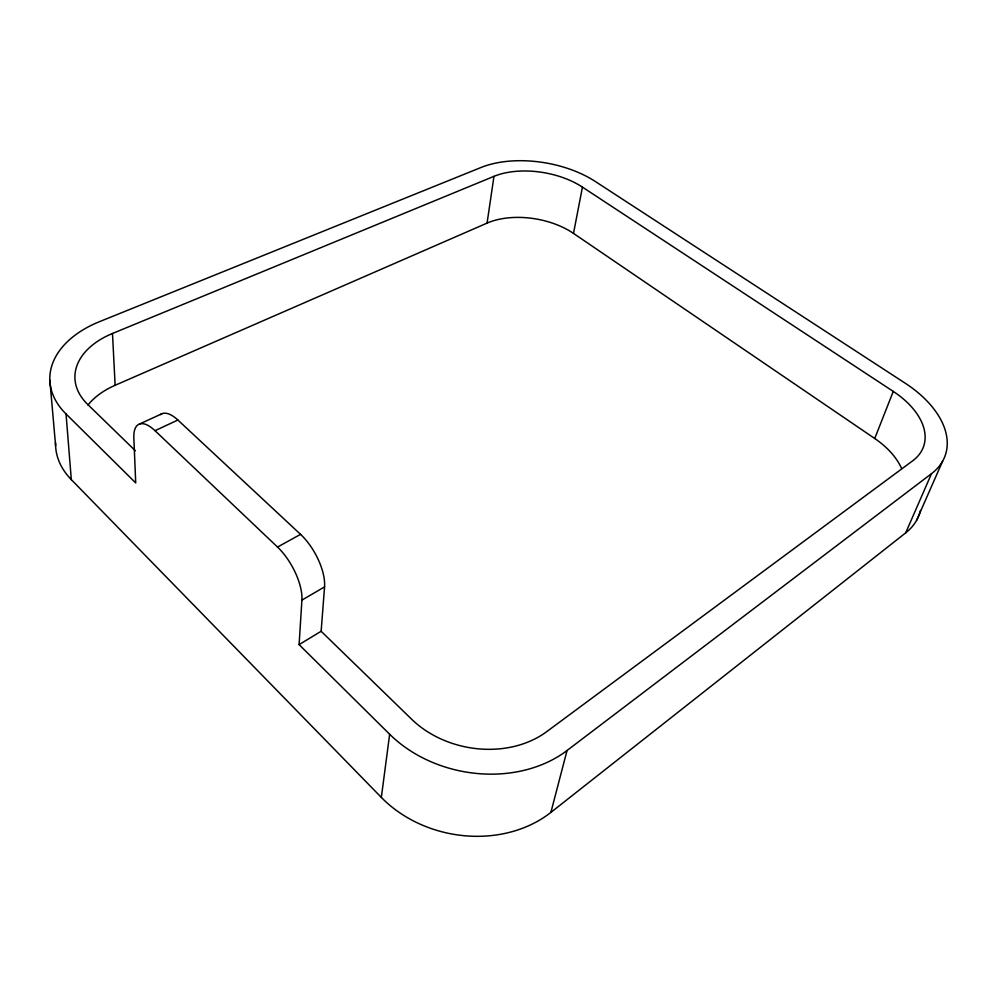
<?xml version="1.0" encoding="UTF-8"?>
<svg xmlns="http://www.w3.org/2000/svg" width="997" height="997" viewBox="0 0 997 997"><rect width="100%" height="100%" fill="white"/><g stroke="black" fill="none" stroke-linecap="round" stroke-linejoin="round"><path stroke-width="1.5" d="M931.51 473.662L567.044 750.504A121.098 95.45 11 0 1 389.653 734.241L299.1 644.623L301.904 600.119A41.176 17.859 60.9 0 0 277.527 547.054L155.009 430.679A38.659 15.653 63.4 0 0 133.847 437.895L135.717 482.922L66.039 413.967A105.383 66.487 -1.1 0 1 99.575 321.632L480.953 167.521A84.246 46.198 9.9 0 1 595.296 181.479L905.276 383.247A98.653 59.135 19.5 0 1 931.51 473.662L905.675 532.872L550.892 812.393A115.889 95.114 11.2 0 1 381.34 797.426L71.31 479.619A101.52 67.148 -2.1 0 1 55.595 442.755M135.393 450.781L87.711 404.446A80.944 51.059 -1.1 0 1 112.487 333.472L493.964 176.357A64.73 35.481 9.9 0 1 582.447 187.124L893.275 391.41A75.797 45.413 19.4 0 1 912.641 460.838L546.593 731.736A93.008 73.255 11 0 1 411.674 719.261L321.134 631.275L324.561 586.897A40.715 18.233 60.9 0 0 300.558 534.367L177.89 420.036A38.26 16.002 63.4 0 0 160.367 414.627M381.34 797.426L389.653 734.241M87.96 405.044A78.564 51.483 -1.9 0 1 115.129 385.278L487.072 223.104L493.964 176.357M901.5 468.291A73.678 45.949 20 0 0 874.73 438.493L573.499 233.398L582.447 187.124M550.892 812.393L567.044 750.504M874.73 438.493L893.275 391.41M916.629 520.272L942.576 461.275M299.1 644.623L321.134 631.275M301.904 600.119L324.561 586.897M277.527 547.054L300.558 534.367M155.009 430.679L177.89 420.036M139.48 424.049L162.212 413.618M49.85 380.231L55.608 445.734M66.039 413.967L71.31 479.619M112.487 333.472L115.129 385.278M487.072 223.104A63.147 36.154 9.8 0 1 573.499 233.398M920.493 510.402A95.238 59.994 20.2 0 1 905.675 532.872"/></g></svg>
